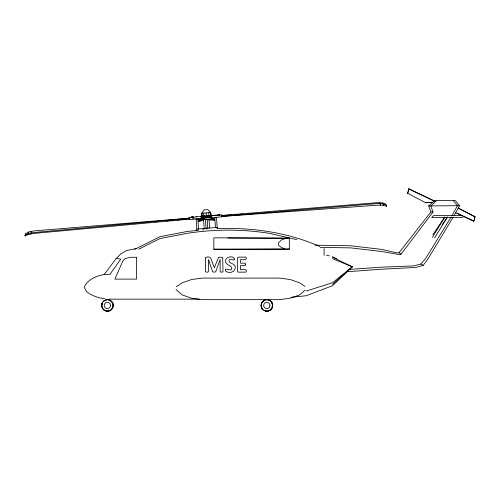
<?xml version="1.0" encoding="UTF-8"?>
<svg xmlns="http://www.w3.org/2000/svg" width="500" height="500" viewBox="0 0 500 500"><rect width="100%" height="100%" fill="white"/><g stroke="black" fill="none" stroke-linecap="round" stroke-linejoin="round"><path stroke-width="0.75" d="M289.319 249.094L289.325 238.206L213.837 237.812L213.837 249.444L289.319 249.094L213.837 249.094M201.331 218.45L201.238 219.544L199.431 220.338L198.294 221.631L199.363 219.45L201.163 218.656M408.875 188.762L407.663 193.394L408.875 188.762L434.475 200.969M101.606 305.456L102.381 302.569M261.044 305.456L261.819 302.569M261.369 304.738L261.95 302.569L264.062 300.45M455.737 212.838L473.787 221.225L475 216.756L458.269 208.088M473.787 221.225L475 216.756M189.431 219.15L33.656 233.438L28.069 234.544L25.05 235.994L25.612 233.731L28.606 231.988L34.2 230.881L189.062 218.15M25.05 235.994L25.612 233.731M28.606 231.988L28.069 234.544M31.325 231.294L30.787 233.85M314.944 245.169L350.919 245.787L381.794 249.412L396.744 252.869L399.006 252.744L430.906 211.944L428.706 205.95L434.5 200.619L455.406 200.619L459.525 205.775L454.019 215.775M453.212 217.106L427.919 258.981L423.181 265.381L415.7 267.481L381.794 269.206L346.325 271.8M432.35 237.356L444.819 217.056M434.531 238.012L447.406 217.056M451.1 217.037L425.756 258.319L420.881 264.044L413.575 265.9L381.794 267.156L348.625 269.494M451.919 215.706L457.475 205.706L459.525 205.775M432.825 234.7L444.819 217.119M442.269 224.656L447.406 217.119M201.631 216.213L201.588 213.312L204.112 209.881L207.644 209.575L210.731 212.512L211.475 216.075M104.125 274.662L116.45 258.087M436.606 200.619L430.812 206.025L433.013 212.019L401.025 254.156L398.625 254.5L381.794 251.525L350.919 247.894L320.3 247.369M103.569 301.512L104.631 300.45M332.45 257.169L352.331 266.788L332.45 285.738L306.219 295.731L291 297.325M332.45 284.425L352.331 266.788L332.45 258.681M305.194 290.012L299.625 294.925L290.113 298.238L279.662 299.644L202.113 299.644L191.656 298.238L182.144 294.925L176.019 289.519M432.219 216.844L433.631 215.594L460.869 215.594M352.331 266.788L332.45 282.75L306.225 291.031M176.15 286.837L182.144 282.819L191.656 279.506L202.113 278.1L279.662 278.1L290.113 279.506L299.625 282.819L305.019 286.438M25 235.406L27.994 233.656L33.587 232.556L189.356 218.263M134.594 249.394L159.913 236.731L187.275 231.45L198.681 230.281M138.7 249.206L159.913 238.6L187.275 233.319A267.775 267.775 0 0 1 269.375 233.319L296.744 239.656M287.094 238.006L281.462 239.894L278.575 242.838L278.569 245.325L281.45 247.463L284.406 248.837M107.387 311.238L110.275 310.462L112.394 308.35L113.169 305.456L112.394 302.569L110.275 300.45M266.825 311.238L269.713 310.462L271.831 308.35L272.606 305.456L271.831 302.569L269.713 300.45M201.569 218.894L199.363 219.45L199.431 220.338L203.856 219.225M203.981 218.869L200.294 219.8L200.219 218.912M198.294 221.631L203.45 220.331M136.531 248.487L126.512 250.575L120.763 253.912L116.356 258.431L120.787 259.1L109.894 274.419C100.913 273.669 87.544 278.387 84.237 287.419L86.581 291.675C91.825 295.863 98.438 297.863 104.994 298.819M202.481 229.887L204 229.731M192.531 218.863L194.081 218.725M201.588 213.312L210.731 212.512M196.537 216.975L188.837 217.606L188.994 219.556L199.006 218.731M211.287 215.763L222.075 214.875L222.231 216.825L215.3 217.394M201.337 217.019L212.206 217.925L213.144 218.319L214.556 220.294L204.706 219.481L203.375 218.388L201.412 217.906M203.5 216.844L204.988 216.719M206.419 216.6L210.825 216.238L211.238 217.831L212.206 217.925M206.369 216.725L211.044 216.344M221.938 215.444L376.8 202.712L382.5 202.887L385.737 204.125L386.662 206.262L383.45 205.325L377.75 205.15L221.737 216.494M154.894 221.85L156.45 221.719M166.569 220.888L168.125 220.763M172.019 220.444L174.35 220.25M177.463 219.994L180.575 219.737M182.913 219.544L186.8 219.225M222.006 216.331L376.875 203.6L382.569 203.775L385.788 204.713L386.662 206.262M203.244 218.263L201.031 218.444L200.875 216.5L211.194 215.65L211.35 217.6M200.55 218.606L202.856 218.412M217.431 227.425L196.519 229.069L196.637 230.575M221.663 215.606L224.769 215.381M226.319 215.269L230.981 214.931M233.306 214.762L236.412 214.537M240.294 214.256L242.619 214.088M247.281 213.744L248.831 213.631M195.894 216.569L216.681 215.119M196.075 219.106L204.15 218.544M211.088 218.056L216.856 217.65M432.388 202.262L425.731 202.756L432.388 202.481M431.613 217.587L462.919 217.587M216.925 228.637C251.981 227.288 287.538 232.281 319.788 246.506M109.113 299.156L199.569 299.156M227.844 237.987L289.325 238.206M428.706 205.95L457.475 205.706L453.356 200.619M430.906 211.944L433.013 212.019M213.144 218.319L202.362 217.113L202.438 218M203.375 218.388L203.3 217.506L204.662 218.894L214.506 219.706M326.456 255.162L329.45 255.919M266.956 311.238L264.062 310.462A5.781 5.781 0 0 0 272.3 307.669A5.781 5.781 0 0 0 268.444 299.869A5.781 5.781 0 0 0 261.219 304.719M107.519 311.238L104.631 310.462L102.513 308.35L101.737 305.456L102.513 302.569A5.781 5.781 0 0 0 107.013 311.219A5.781 5.781 0 0 0 112.95 303.481A5.781 5.781 0 0 0 103.431 301.369M408.875 189.013L434.475 201.225M457.125 213.231L473.787 220.975M332.45 256.669L336.562 258.762M458.269 208.175L475 216.844M407.663 193.312L425.731 202.756M420.881 264.044L423.181 265.381M399.006 252.744L401.025 254.156M213.663 219.569L214.556 220.294M263.006 309.406L261.95 308.35L261.175 305.456A5.781 5.781 0 0 0 262.869 309.544M383.45 205.325L382.5 202.887M380.65 205.087L379.7 202.65M271.962 302.569L272.738 305.456M112.525 302.569L113.3 305.456M210.9 217.125L211.175 218.188M210.356 212.544L210.931 215.4M208.656 212.694L209.125 215.556M206.156 212.913L206.556 216.506M385.737 204.125L385.788 204.713M219.325 214.613L219.369 215.15M218.2 214.706L218.25 215.244L219.931 215.106L219.881 214.569L217.644 214.75L217.688 215.294M209.744 215.825L209.7 215.281L207.756 215.444L207.806 215.981M208.731 215.362L208.775 215.906M204.662 218.894L204.706 219.481M204.05 216.294L204.006 215.75L202.069 215.912L202.113 216.45M203.038 215.831L203.081 216.375M192.625 216.806L192.669 217.35M191.506 216.9L191.55 217.438M209.05 219.838L209.675 228.081M203.4 218.019L204.2 228.512M216.488 217.45L217.225 228.05M214.762 217.575L215.45 227.413M207.206 219.625L207.838 228.706L206.112 228.825L205.425 218.988M197.869 218.756L198.612 229.35M196.144 218.875L196.887 229.469M203.663 213.131L203.831 216.019M201.956 213.281L202.025 216.175M324.113 248.606L324.113 255.419M136.531 257.275L136.531 279.119L114.887 279.119L122.888 260.931L124.95 258.738L129.913 257.275L136.531 257.275M234.338 259.006C234.462 262.031 230.725 257.631 229.244 259.688C227.231 263.812 236.131 263.062 235.206 267.631C235.294 272.362 228.881 273.644 225.675 271.244C223.825 265.875 230.287 272.325 231.875 268.831C232.325 264.775 223.944 265.294 225.75 260.163A3.9 3.9 0 0 1 227.131 257.919C228.925 256.562 234.156 255.931 234.338 259.006M245.581 264.35L245.125 265.506L240.588 265.506L240.588 269.75C242.537 269.25 248.287 268.869 245.994 272.137L238.45 272.137L237.806 271.913L237.544 271.175L237.606 257.638L238.45 257.113L245.95 257.113C248.2 260.375 242.55 260.006 240.588 259.506L240.588 263.175L245.125 263.175L245.581 264.35M205.594 257.812L205.581 271.931L207.656 272.175L208.406 271.719L208.406 259.494L212.631 271.712L214.188 272.206L215.756 271.712L220.138 259.494L220.138 271.719L220.881 272.175L222.963 271.931L222.731 257.431L219.762 257.113L218.444 257.494L214.331 267.794L211.031 258.844C210.588 256.669 206.831 256.344 205.594 257.812M110.544 305.456L110.125 307.038L108.969 308.194A3.156 3.156 0 0 1 104.338 306.275A3.156 3.156 0 0 1 107.387 302.3L108.969 302.725L110.125 303.881L110.544 305.456M269.981 305.456L269.556 307.038L268.4 308.194A3.156 3.156 0 0 1 263.775 306.275A3.156 3.156 0 0 1 266.825 302.3L268.4 302.725L269.562 303.881L269.981 305.456M193.188 216.762L190.944 216.944L190.987 217.488L193.231 217.3L193.188 216.762M261.819 308.35A5.781 5.781 0 0 0 271.831 308.35A5.781 5.781 0 0 0 266.825 299.675A5.781 5.781 0 0 0 261.819 308.35M102.381 308.35A5.781 5.781 0 0 0 112.394 308.35A5.781 5.781 0 0 0 107.387 299.675A5.781 5.781 0 0 0 102.381 308.35"/></g></svg>
